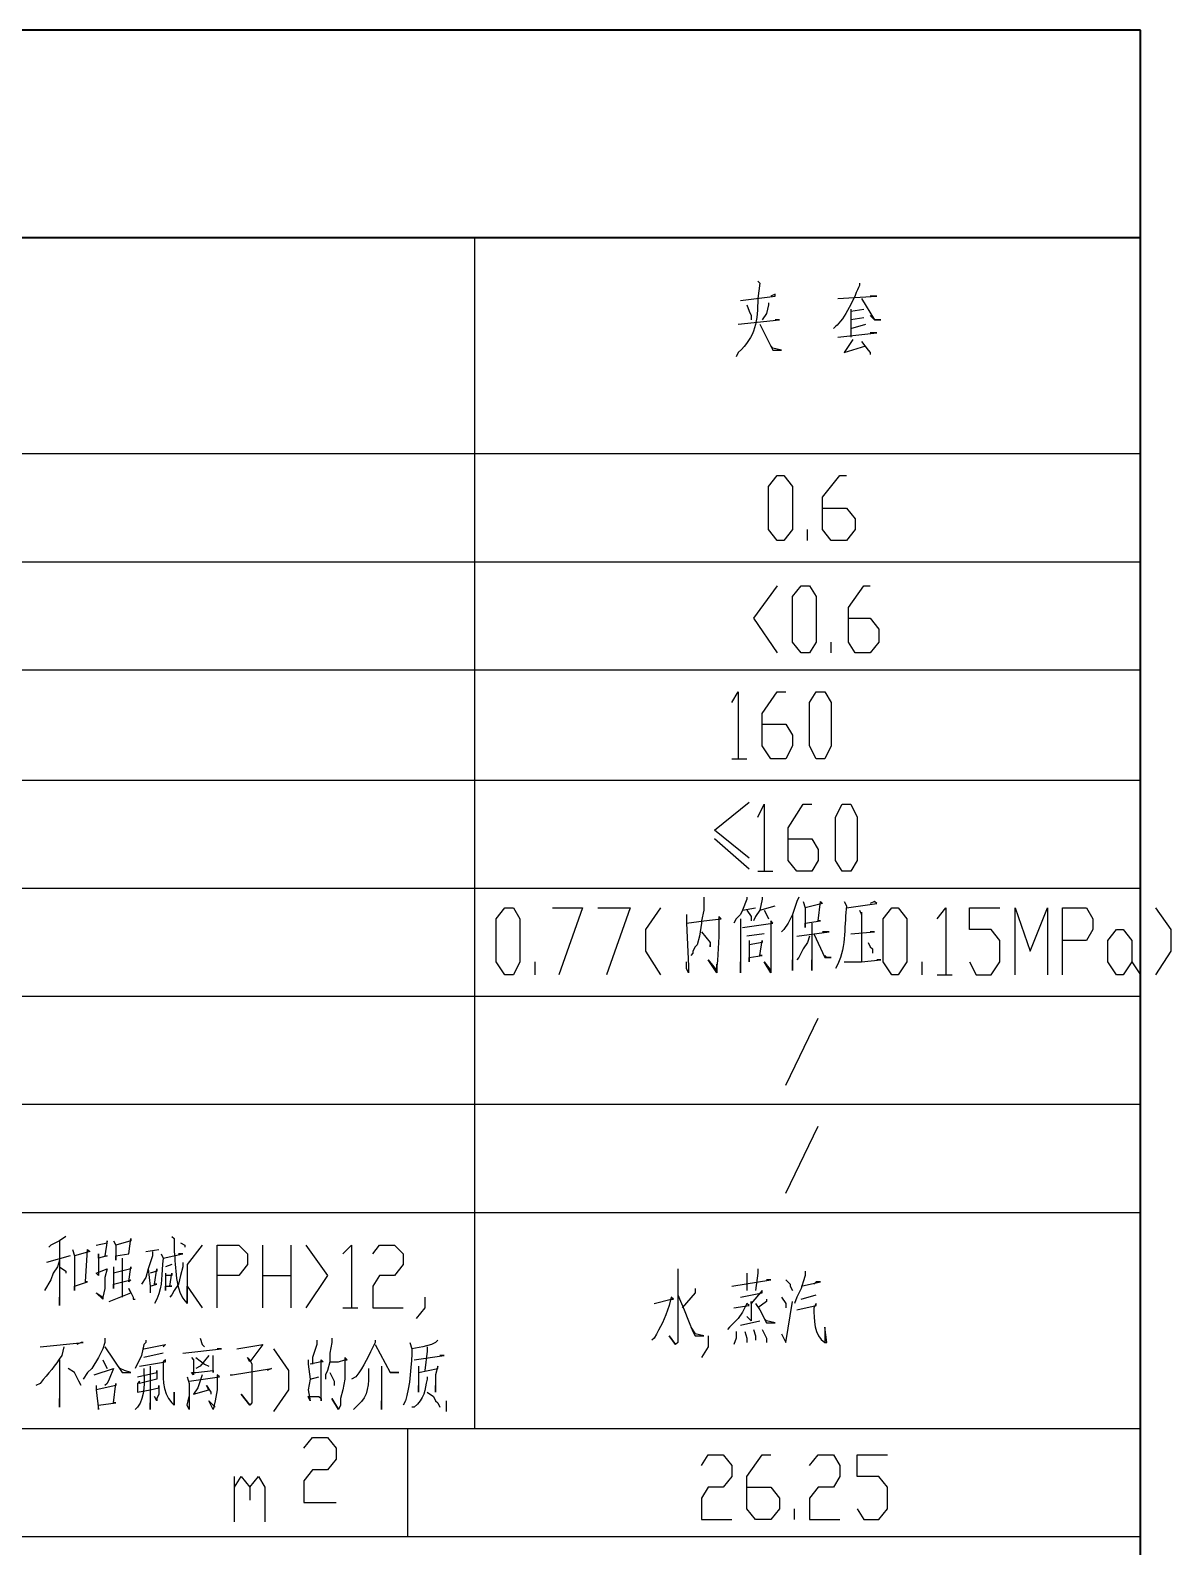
# Model space of a CAD drawing. Header units: millimetres. Extents: x 0 to 822, y 14 to 1153.
# Drawn here: x 726.6 to 821.5, y 1027 to 1153.2 of the extents above; entities that cross this region are included whole.
import ezdxf

# ---------------------------------------------------------------- set-up
doc = ezdxf.new("R2010")
doc.units = ezdxf.units.MM
doc.layers.add('1', color=7, linetype='Continuous')

msp = doc.modelspace()

# ---------------------------------------------------------------- linework, layer by layer
at = {"layer": '1', "color": 0, "lineweight": 40}
for points in [[(43.56, 14.721732), (819, 14.721732), (819, 1153.221732), (43.56, 1153.221732), (43.56, 14.721732)], [(819, 1135.941732), (569.34, 1135.941732)]]:
    msp.add_lwpolyline(points, dxfattribs=at)
at = {"layer": '1', "color": 0, "lineweight": 25}
for points in [[(763.56, 1135.941732), (763.56, 1036.761732)], [(785.7, 1130.721732), (788.58, 1131.081732), (788.58, 1131.261732), (788.22, 1131.081732)], [(786.24, 1130.361732), (786.42, 1129.821732), (786.6, 1129.461732), (786.6, 1129.101732)], [(788.04, 1130.541732), (788.04, 1130.361732), (787.86, 1129.641732), (787.5, 1129.101732)], [(793.8, 1130.901732), (797.04, 1131.081732), (796.86, 1131.081732), (796.5, 1131.081732)], [(795.78, 1130.901732), (796.86, 1129.101732), (797.4, 1129.101732), (796.86, 1129.101732), (796.5, 1129.461732)], [(785.52, 1128.741732), (788.94, 1129.101732), (788.76, 1129.101732), (788.58, 1129.101732)], [(794.88, 1130.001732), (794.88, 1127.661732)], [(794.88, 1129.821732), (795.96, 1130.001732)], [(795.96, 1129.281732), (794.88, 1129.101732)], [(787.32, 1128.741732), (788.4, 1126.581732), (789.12, 1126.581732), (788.4, 1126.761732), (788.22, 1126.941732)], [(793.8, 1127.661732), (797.04, 1128.021732), (796.86, 1128.021732), (796.5, 1128.021732)], [(794.88, 1128.381732), (796.14, 1128.741732)], [(795.06, 1127.481732), (794.34, 1126.401732), (794.34, 1126.401732), (796.14, 1126.941732)], [(795.78, 1127.301732), (796.32, 1126.581732), (796.5, 1126.401732), (796.5, 1126.221732)], [(819, 1117.941732), (569.34, 1117.941732)], [(788.76, 1110.741732), (788.04, 1111.641732), (788.04, 1115.241732), (788.76, 1116.141732), (789.3, 1116.141732), (790.02, 1115.241732), (790.02, 1111.641732), (789.3, 1110.741732), (788.76, 1110.741732)], [(792.54, 1113.441732), (794.52, 1113.441732), (795.24, 1112.541732), (795.24, 1111.641732), (794.52, 1110.741732), (793.26, 1110.741732), (792.54, 1111.641732), (792.54, 1114.341732), (793.98, 1116.141732), (794.52, 1116.141732)], [(791.28, 1110.741732), (791.28, 1111.641732)], [(819, 1108.941732), (569.34, 1108.941732)], [(788.76, 1106.961732), (786.78, 1104.261732), (788.76, 1101.381732)], [(790.74, 1101.381732), (790.02, 1102.281732), (790.02, 1106.061732), (790.74, 1106.961732), (791.46, 1106.961732), (792, 1106.061732), (792, 1102.281732), (791.46, 1101.381732), (790.74, 1101.381732)], [(794.7, 1104.261732), (796.5, 1104.261732), (797.22, 1103.361732), (797.22, 1102.281732), (796.5, 1101.381732), (795.24, 1101.381732), (794.7, 1102.281732), (794.7, 1105.161732), (795.96, 1106.961732), (796.5, 1106.961732)], [(793.26, 1101.381732), (793.26, 1102.281732)], [(819, 1099.941732), (569.34, 1099.941732)], [(784.98, 1097.241732), (785.52, 1098.141732), (785.52, 1092.561732)], [(787.5, 1095.441732), (789.48, 1095.441732), (790.02, 1094.541732), (790.02, 1093.641732), (789.48, 1092.561732), (788.22, 1092.561732), (787.5, 1093.641732), (787.5, 1096.341732), (788.76, 1098.141732), (789.48, 1098.141732)], [(792, 1092.561732), (791.46, 1093.641732), (791.46, 1097.241732), (792, 1098.141732), (792.72, 1098.141732), (793.26, 1097.241732), (793.26, 1093.641732), (792.72, 1092.561732), (792, 1092.561732)], [(784.98, 1092.561732), (786.24, 1092.561732)], [(819, 1090.761732), (569.34, 1090.761732)], [(786.42, 1084.281732), (783.54, 1086.621732), (786.42, 1088.961732)], [(787.14, 1087.701732), (787.68, 1088.781732), (787.68, 1083.201732)], [(789.66, 1085.901732), (791.64, 1085.901732), (792.18, 1085.001732), (792.18, 1084.101732), (791.64, 1083.201732), (790.38, 1083.201732), (789.66, 1084.101732), (789.66, 1086.801732), (790.92, 1088.781732), (791.64, 1088.781732)], [(794.16, 1083.201732), (793.62, 1084.101732), (793.62, 1087.701732), (794.16, 1088.781732), (794.88, 1088.781732), (795.42, 1087.701732), (795.42, 1084.101732), (794.88, 1083.201732), (794.16, 1083.201732)], [(786.42, 1083.381732), (783.54, 1085.901732)], [(787.14, 1083.201732), (788.4, 1083.201732)], [(819, 1081.761732), (569.34, 1081.761732)], [(782.64, 1081.041732), (782.64, 1079.961732), (782.46, 1079.061732), (782.46, 1078.881732), (782.28, 1077.801732), (782.1, 1077.081732), (781.92, 1076.901732), (781.74, 1076.541732), (781.74, 1076.361732), (781.56, 1076.181732)], [(786.24, 1081.041732), (786.24, 1080.861732), (785.88, 1079.961732), (785.7, 1079.601732), (785.34, 1079.241732), (785.16, 1078.881732)], [(787.5, 1081.041732), (787.5, 1080.861732), (787.32, 1079.961732), (786.96, 1079.421732), (786.78, 1079.061732)], [(790.56, 1081.041732), (790.38, 1080.681732), (790.02, 1079.601732), (789.66, 1078.881732), (789.3, 1078.341732), (789.12, 1078.161732)], [(766.08, 1074.561732), (765.36, 1075.641732), (765.36, 1079.241732), (766.08, 1080.141732), (766.8, 1080.141732), (767.34, 1079.241732), (767.34, 1075.641732), (766.8, 1074.561732), (766.08, 1074.561732)], [(770.04, 1080.141732), (772.56, 1080.141732), (770.58, 1074.561732)], [(773.82, 1080.141732), (776.52, 1080.141732), (774.54, 1074.561732)], [(779.04, 1080.141732), (777.78, 1078.341732), (777.78, 1076.541732), (779.04, 1074.561732)], [(785.88, 1079.961732), (786.96, 1080.141732)], [(786.24, 1079.961732), (786.6, 1079.421732), (786.6, 1079.061732)], [(787.32, 1079.961732), (788.58, 1080.321732)], [(787.68, 1079.961732), (787.86, 1079.601732), (788.04, 1079.241732)], [(790.92, 1080.681732), (791.1, 1080.141732), (791.1, 1078.521732), (791.1, 1078.881732), (792.36, 1079.061732), (792.18, 1079.061732), (792.36, 1080.681732), (792.54, 1080.501732), (791.1, 1080.141732)], [(794.52, 1080.141732), (797.04, 1080.501732), (796.86, 1080.681732), (796.5, 1080.501732)], [(795.6, 1079.961732), (795.78, 1079.601732), (795.78, 1079.781732), (795.78, 1075.641732)], [(798.3, 1074.561732), (797.58, 1075.641732), (797.58, 1079.241732), (798.3, 1080.141732), (798.84, 1080.141732), (799.56, 1079.241732), (799.56, 1075.641732), (798.84, 1074.561732), (798.3, 1074.561732)], [(802.08, 1079.241732), (802.8, 1080.141732), (802.8, 1074.561732)], [(804.78, 1075.641732), (805.32, 1074.561732), (806.58, 1074.561732), (807.3, 1075.641732), (807.3, 1077.441732), (806.58, 1078.341732), (804.78, 1078.341732), (804.78, 1080.141732), (807.3, 1080.141732)], [(808.56, 1074.561732), (808.56, 1080.141732), (809.82, 1076.541732), (811.26, 1080.141732), (811.26, 1074.561732)], [(812.52, 1074.561732), (812.52, 1080.141732), (814.5, 1080.141732), (815.04, 1079.241732), (815.04, 1078.341732), (814.5, 1077.441732), (812.52, 1077.441732)], [(820.26, 1080.141732), (821.52, 1078.341732), (821.52, 1076.541732), (820.26, 1074.561732)], [(781.2, 1079.601732), (781.2, 1078.881732), (781.38, 1075.281732), (781.38, 1074.741732), (781.2, 1075.101732), (781.2, 1075.641732)], [(785.7, 1079.241732), (785.7, 1078.521732), (785.7, 1074.741732), (785.7, 1075.101732), (785.7, 1075.641732)], [(785.88, 1078.521732), (788.4, 1078.881732), (788.22, 1079.061732), (788.22, 1075.641732), (788.22, 1075.101732), (788.22, 1074.921732), (788.22, 1074.741732), (787.68, 1075.641732), (788.22, 1074.921732)], [(790.02, 1079.601732), (790.02, 1074.921732), (790.02, 1075.101732), (790.02, 1075.821732)], [(791.64, 1078.881732), (791.64, 1074.921732), (791.64, 1075.281732), (791.64, 1075.821732)], [(782.46, 1078.161732), (783.18, 1077.261732), (783.18, 1076.901732), (783.18, 1077.081732)], [(787.68, 1077.981732), (786.24, 1077.801732)], [(786.42, 1077.441732), (786.42, 1075.641732), (786.42, 1076.001732), (787.5, 1076.181732), (787.32, 1076.181732), (787.5, 1077.441732), (787.5, 1077.261732), (786.42, 1077.081732)], [(790.38, 1077.801732), (793.08, 1078.161732), (792.9, 1078.161732), (792.54, 1078.161732)], [(791.46, 1077.801732), (791.28, 1077.261732), (790.92, 1076.721732), (790.56, 1076.001732), (790.38, 1075.821732)], [(791.82, 1077.981732), (792.72, 1076.001732), (793.26, 1076.001732), (792.9, 1076.001732), (792.72, 1076.181732)], [(794.88, 1077.981732), (796.86, 1078.161732), (796.68, 1078.161732), (796.5, 1078.161732)], [(796.32, 1077.261732), (796.5, 1076.901732), (796.68, 1076.721732), (796.68, 1076.361732)], [(817.56, 1074.561732), (817.02, 1074.561732), (816.3, 1075.641732), (816.3, 1077.441732), (817.02, 1078.341732), (817.56, 1078.341732), (818.28, 1077.441732), (818.28, 1075.641732), (817.56, 1074.561732)], [(794.34, 1075.641732), (795.78, 1075.641732), (797.4, 1075.821732), (797.22, 1075.821732), (797.04, 1075.821732)], [(768.6, 1074.561732), (768.6, 1075.641732)], [(800.82, 1074.561732), (800.82, 1075.641732)], [(802.08, 1074.561732), (803.34, 1074.561732)], [(818.28, 1075.641732), (819, 1074.561732)], [(819, 1072.761732), (569.34, 1072.761732)], [(789.48, 1065.381732), (792.18, 1070.961732)], [(819, 1063.761732), (569.34, 1063.761732)], [(789.48, 1056.381732), (792.18, 1061.961732)], [(819, 1054.761732), (569.34, 1054.761732)], [(729.54, 1052.781732), (729, 1052.421732), (728.28, 1052.061732), (728.1, 1051.881732)], [(729, 1052.421732), (729, 1047.021732), (729, 1047.381732), (729, 1047.741732)], [(732.06, 1052.061732), (732.96, 1052.241732), (732.96, 1052.421732), (732.78, 1051.161732), (732.96, 1051.161732), (732.24, 1050.981732), (732.24, 1051.341732), (732.24, 1050.261732), (732.24, 1049.541732), (732.06, 1049.721732), (732.96, 1050.081732), (732.96, 1050.081732), (732.78, 1049.361732), (732.78, 1048.461732), (732.6, 1047.741732), (732.6, 1047.561732), (732.06, 1048.101732), (732.6, 1047.741732)], [(733.5, 1052.421732), (733.68, 1052.061732), (733.68, 1051.521732), (733.68, 1050.801732), (733.68, 1051.161732), (734.76, 1051.341732), (734.76, 1051.341732), (734.94, 1052.601732), (734.94, 1052.421732), (733.68, 1052.061732)], [(739.08, 1052.241732), (739.44, 1052.061732), (739.44, 1051.881732)], [(740.88, 1052.061732), (739.62, 1050.441732), (739.62, 1048.641732), (740.88, 1046.841732)], [(742.14, 1046.841732), (742.14, 1052.061732), (743.94, 1052.061732), (744.66, 1051.341732), (744.66, 1050.441732), (743.94, 1049.541732), (742.14, 1049.541732)], [(745.92, 1046.841732), (745.92, 1052.061732)], [(748.26, 1052.061732), (748.26, 1046.841732)], [(749.52, 1052.061732), (751.32, 1049.541732), (749.52, 1046.841732)], [(752.58, 1051.341732), (753.3, 1052.061732), (753.3, 1046.841732)], [(755.1, 1051.341732), (755.64, 1052.061732), (756.9, 1052.061732), (757.62, 1051.341732), (757.62, 1050.441732), (756.9, 1049.541732), (755.64, 1049.541732), (755.1, 1048.641732), (755.1, 1046.841732), (757.62, 1046.841732)], [(729, 1050.801732), (728.82, 1050.261732), (728.46, 1049.721732), (728.28, 1049.181732), (727.74, 1048.281732)], [(729.9, 1051.161732), (727.92, 1050.621732)], [(730.08, 1051.701732), (730.26, 1051.161732), (730.26, 1048.641732), (730.26, 1048.281732), (730.26, 1048.641732), (731.34, 1049.001732), (731.16, 1049.001732), (731.34, 1051.701732), (731.52, 1051.521732), (730.26, 1051.161732)], [(734.22, 1050.981732), (734.22, 1047.741732)], [(736.74, 1051.521732), (736.74, 1051.161732), (736.38, 1050.081732), (736.2, 1049.361732), (735.84, 1048.821732)], [(736.2, 1051.521732), (737.28, 1051.701732)], [(737.64, 1050.981732), (739.26, 1051.341732), (739.08, 1051.341732), (738.9, 1051.341732)], [(739.26, 1050.621732), (739.26, 1050.261732), (739.08, 1049.541732), (738.9, 1048.821732), (738.54, 1048.281732), (738.36, 1047.921732), (738.18, 1047.741732)], [(729, 1050.261732), (729.54, 1049.901732), (729.54, 1049.721732)], [(733.5, 1050.261732), (733.5, 1049.721732), (733.5, 1048.461732), (733.5, 1048.821732), (734.94, 1049.181732), (734.76, 1049.001732), (734.94, 1050.261732), (734.94, 1050.081732), (733.5, 1049.721732)], [(736.38, 1050.081732), (736.56, 1048.641732), (736.56, 1048.101732)], [(736.56, 1048.641732), (737.1, 1048.821732), (736.92, 1048.821732), (737.1, 1050.081732), (737.1, 1049.901732), (736.56, 1049.721732)], [(738.36, 1050.441732), (738.36, 1050.441732), (737.82, 1050.261732)], [(737.82, 1049.721732), (737.82, 1048.281732), (737.82, 1048.641732), (738.36, 1048.641732), (738.18, 1048.641732), (738.36, 1049.721732), (738.36, 1049.541732), (737.82, 1049.541732)], [(745.92, 1049.541732), (748.26, 1049.541732)], [(780.48, 1050.081732), (780.48, 1049.721732), (780.48, 1044.501732), (780.48, 1043.961732), (780.3, 1043.781732), (779.76, 1044.501732), (780.3, 1043.781732)], [(786.24, 1049.721732), (786.24, 1048.281732)], [(787.14, 1050.081732), (787.14, 1049.721732), (786.96, 1048.281732)], [(791.1, 1049.901732), (791.1, 1049.541732), (790.92, 1049.001732), (790.74, 1048.461732), (790.38, 1047.741732), (790.2, 1047.201732)], [(733.14, 1047.381732), (734.94, 1048.101732), (734.76, 1048.461732), (735.12, 1047.741732), (735.12, 1047.561732), (735.3, 1047.561732)], [(781.92, 1048.461732), (781.92, 1048.101732), (780.84, 1046.841732)], [(784.98, 1048.641732), (788.22, 1049.181732), (788.22, 1049.181732), (787.86, 1049.181732)], [(785.7, 1047.741732), (787.5, 1048.101732), (787.5, 1048.281732), (786.6, 1047.201732), (786.6, 1047.381732), (786.6, 1047.021732), (786.6, 1045.941732), (786.6, 1045.761732), (786.24, 1046.121732)], [(789.48, 1049.181732), (789.84, 1048.821732), (789.84, 1048.641732), (790.02, 1048.281732)], [(790.74, 1048.641732), (792.36, 1049.001732), (792, 1049.001732), (791.82, 1048.821732)], [(752.58, 1046.841732), (753.84, 1046.841732)], [(759.42, 1047.741732), (759.42, 1046.841732), (758.7, 1045.941732)], [(780.48, 1047.921732), (781.02, 1046.661732), (781.38, 1045.761732), (781.74, 1044.861732), (781.92, 1044.501732), (782.64, 1044.501732), (781.92, 1044.681732)], [(785.16, 1046.841732), (786.42, 1047.021732), (786.24, 1047.201732), (785.88, 1046.481732), (785.52, 1045.941732), (785.16, 1045.581732), (784.8, 1045.221732), (784.62, 1045.041732)], [(786.96, 1047.201732), (787.32, 1046.661732), (787.86, 1045.581732), (788.58, 1045.581732), (787.86, 1045.761732), (787.68, 1045.941732)], [(787.86, 1047.561732), (787.86, 1047.381732), (787.14, 1046.841732)], [(789.12, 1047.741732), (789.48, 1047.201732), (789.48, 1047.201732), (789.48, 1046.841732)], [(789.12, 1044.681732), (789.48, 1043.961732), (790.02, 1047.381732)], [(790.74, 1047.561732), (792, 1047.921732)], [(785.7, 1045.401732), (787.32, 1045.761732)], [(732.78, 1044.321732), (732.78, 1043.961732), (732.6, 1043.421732), (732.24, 1042.701732), (731.7, 1041.801732), (731.34, 1041.441732), (730.98, 1040.901732)], [(740.7, 1044.321732), (740.88, 1043.781732), (741.06, 1043.601732), (741.06, 1043.601732)], [(751.68, 1044.321732), (751.68, 1043.961732), (751.5, 1043.061732), (751.5, 1042.341732), (751.32, 1041.621732), (751.14, 1041.261732), (751.14, 1040.901732)], [(781.56, 1045.221732), (781.92, 1044.681732)], [(783, 1044.501732), (783, 1043.601732), (782.46, 1042.701732)], [(785.34, 1044.861732), (785.34, 1044.321732), (785.16, 1043.781732)], [(786.06, 1044.861732), (786.24, 1044.321732), (786.24, 1043.961732)], [(786.78, 1045.041732), (786.96, 1044.501732), (786.96, 1044.141732)], [(787.5, 1045.041732), (787.86, 1044.321732), (787.86, 1044.141732), (787.86, 1043.961732)], [(727.38, 1043.601732), (730.98, 1043.961732), (730.8, 1043.961732), (730.44, 1043.781732)], [(732.78, 1043.601732), (734.22, 1041.441732), (734.94, 1041.441732), (734.4, 1041.621732), (734.04, 1041.801732)], [(736.2, 1044.141732), (736.2, 1043.961732), (736.02, 1043.781732), (735.84, 1042.881732), (735.3, 1041.801732)], [(736.02, 1043.421732), (737.82, 1043.781732), (737.82, 1043.781732), (737.64, 1043.601732)], [(737.64, 1043.061732), (736.02, 1042.701732)], [(739.26, 1043.061732), (742.5, 1043.421732), (742.32, 1043.421732), (742.14, 1043.421732)], [(743.76, 1043.421732), (745.92, 1043.781732), (745.92, 1043.781732), (744.84, 1042.341732), (744.66, 1042.701732), (744.84, 1042.521732), (745.02, 1042.161732), (745.02, 1041.801732), (745.02, 1041.441732), (745.02, 1039.461732), (745.02, 1039.281732), (745.02, 1038.921732), (744.84, 1038.741732), (744.84, 1038.741732), (744.12, 1039.641732), (744.84, 1038.741732), (744.84, 1038.741732)], [(746.82, 1043.421732), (748.08, 1041.621732), (748.08, 1040.001732), (746.82, 1038.201732)], [(750.42, 1044.141732), (750.42, 1043.781732), (750.06, 1042.701732), (750.06, 1042.161732)], [(755.28, 1043.781732), (756.54, 1041.441732), (757.26, 1041.441732), (756.54, 1041.441732), (756.36, 1041.801732)], [(760.5, 1044.141732), (760.32, 1043.961732), (759.96, 1043.781732), (759.24, 1043.601732), (758.34, 1043.421732)], [(759.6, 1043.601732), (759.6, 1043.241732), (759.42, 1041.621732)], [(729, 1042.521732), (729, 1038.741732), (729, 1038.561732), (729, 1038.921732), (729, 1039.281732)], [(730.8, 1040.361732), (730.62, 1040.721732), (730.26, 1041.441732), (729.72, 1041.801732)], [(731.88, 1041.261732), (733.5, 1041.801732), (733.5, 1041.801732), (733.14, 1040.901732), (732.96, 1040.541732), (732.78, 1040.361732)], [(732.6, 1042.521732), (732.78, 1042.161732), (732.96, 1041.801732)], [(736.56, 1041.981732), (736.56, 1041.801732), (736.56, 1038.381732), (736.56, 1038.921732)], [(739.98, 1042.701732), (740.16, 1042.521732), (740.16, 1041.261732), (739.98, 1041.441732), (740.34, 1041.441732), (741.78, 1041.621732), (741.78, 1041.441732), (741.78, 1042.701732), (741.78, 1042.881732)], [(741.42, 1042.881732), (740.7, 1041.981732), (740.34, 1041.801732)], [(740.34, 1042.701732), (741.06, 1042.161732), (741.42, 1041.981732)], [(743.22, 1041.261732), (743.4, 1041.261732), (746.64, 1041.801732), (746.64, 1041.801732), (746.28, 1041.621732)], [(749.7, 1042.521732), (749.7, 1042.161732), (749.88, 1040.901732), (749.7, 1040.001732), (749.88, 1039.101732), (749.7, 1039.461732), (750.6, 1039.461732), (750.78, 1039.281732), (750.78, 1039.101732), (750.78, 1040.361732), (750.78, 1042.341732), (750.78, 1042.521732), (750.96, 1042.341732), (750.78, 1042.341732), (749.88, 1042.161732)], [(751.5, 1042.341732), (752.22, 1042.341732), (752.76, 1042.521732), (752.94, 1042.521732), (752.76, 1042.701732), (752.76, 1041.801732), (752.76, 1040.901732), (752.58, 1040.001732), (752.4, 1039.281732), (752.4, 1038.741732), (752.22, 1038.381732), (751.68, 1039.281732), (752.22, 1038.381732)], [(755.82, 1041.981732), (755.82, 1038.381732), (755.82, 1039.101732)], [(758.52, 1042.521732), (761.04, 1042.881732), (760.86, 1042.881732), (760.68, 1042.881732)], [(758.88, 1041.981732), (758.88, 1041.441732), (758.88, 1039.821732), (758.88, 1040.361732)], [(758.88, 1041.441732), (760.5, 1041.801732), (760.5, 1041.981732), (760.32, 1041.261732), (760.32, 1040.181732), (760.32, 1039.821732), (760.32, 1040.181732), (760.32, 1040.361732)], [(732.06, 1040.361732), (732.06, 1040.001732), (732.24, 1038.381732), (732.24, 1038.741732), (733.68, 1038.921732), (733.5, 1038.921732), (733.68, 1040.541732), (733.68, 1040.361732), (732.06, 1040.001732)], [(735.48, 1041.081732), (737.1, 1041.441732), (737.1, 1041.621732), (737.1, 1040.901732), (737.1, 1040.901732), (735.66, 1040.541732), (735.66, 1040.721732), (735.48, 1040.541732), (735.48, 1039.821732), (735.48, 1039.821732), (736.56, 1040.001732), (737.28, 1040.181732), (737.28, 1040.361732), (737.28, 1039.641732), (737.1, 1039.281732), (737.1, 1039.101732), (737.1, 1039.101732), (736.92, 1039.461732)], [(739.62, 1041.081732), (739.8, 1040.541732), (739.8, 1038.381732), (739.62, 1038.741732), (739.8, 1039.461732)], [(739.8, 1040.721732), (742.32, 1041.081732), (742.14, 1041.261732), (742.14, 1040.001732), (741.96, 1039.101732), (741.78, 1038.381732), (741.42, 1039.101732), (741.96, 1038.561732)], [(740.88, 1041.261732), (740.52, 1040.181732), (740.16, 1039.641732), (740.16, 1039.641732), (741.42, 1040.001732), (741.24, 1040.361732), (741.6, 1039.821732), (741.6, 1039.641732)], [(749.88, 1040.901732), (750.6, 1041.081732)], [(751.5, 1041.441732), (751.86, 1040.721732), (751.86, 1040.541732), (751.86, 1040.361732)], [(759.6, 1039.821732), (760.14, 1039.461732), (760.32, 1039.101732), (760.5, 1038.921732), (760.68, 1038.561732)], [(761.22, 1038.201732), (761.22, 1039.101732)], [(819, 1036.761732), (569.34, 1036.761732)], [(757.98, 1036.761732), (757.98, 1027.761732)], [(749.34, 1035.141732), (750.06, 1036.041732), (751.32, 1036.041732), (752.04, 1035.141732), (752.04, 1034.241732), (751.32, 1033.341732), (750.06, 1033.341732), (749.34, 1032.441732), (749.34, 1030.641732), (752.04, 1030.641732)], [(782.46, 1033.701732), (783, 1034.601732), (784.26, 1034.601732), (784.98, 1033.701732), (784.98, 1032.801732), (784.26, 1031.901732), (783, 1031.901732), (782.46, 1031.001732), (782.46, 1029.201732), (784.98, 1029.201732)], [(786.24, 1031.901732), (788.22, 1031.901732), (788.94, 1031.001732), (788.94, 1030.101732), (788.22, 1029.201732), (786.96, 1029.201732), (786.24, 1030.101732), (786.24, 1032.801732), (787.5, 1034.601732), (788.22, 1034.601732)], [(791.46, 1033.701732), (792.18, 1034.601732), (793.44, 1034.601732), (793.98, 1033.701732), (793.98, 1032.801732), (793.44, 1031.901732), (792.18, 1031.901732), (791.46, 1031.001732), (791.46, 1029.201732), (793.98, 1029.201732)], [(795.42, 1030.101732), (795.96, 1029.201732), (797.22, 1029.201732), (797.94, 1030.101732), (797.94, 1031.901732), (797.22, 1032.801732), (795.42, 1032.801732), (795.42, 1034.601732), (797.94, 1034.601732)], [(743.58, 1029.021732), (743.58, 1032.801732)], [(743.58, 1031.901732), (744.12, 1032.801732), (744.84, 1031.901732), (744.84, 1030.821732)], [(744.84, 1031.901732), (745.56, 1032.801732), (746.1, 1031.901732), (746.1, 1029.021732)], [(790.2, 1029.201732), (790.2, 1030.101732)], [(819, 1027.761732), (569.34, 1027.761732)]]:
    msp.add_lwpolyline(points, dxfattribs=at)
for points, knots in [([(787.14, 1132.341732), (787.14, 1132.341732), (787.32, 1132.161732), (787.32, 1132.161732), (787.32, 1132.161732), (787.32, 1132.161732), (787.32, 1132.161732), (787.32, 1132.161732), (787.14, 1130.901732), (787.14, 1130.901732), (787.14, 1129.101732), (786.96, 1127.661732), (785.52, 1126.401732), (785.52, 1126.401732), (785.34, 1126.041732), (785.34, 1126.041732)], [0, 0, 0, 0, 1, 1, 1, 2, 2, 2, 3, 3, 3, 4, 4, 4, 5, 5, 5, 5]), ([(795.6, 1132.161732), (795.6, 1132.161732), (795.6, 1131.981732), (795.6, 1131.981732), (795.24, 1131.081732), (794.34, 1129.101732), (793.62, 1128.561732), (793.62, 1128.561732), (793.44, 1128.381732), (793.44, 1128.381732)], [0, 0, 0, 0, 1, 1, 1, 2, 2, 2, 3, 3, 3, 3]), ([(794.34, 1080.681732), (794.34, 1080.681732), (794.52, 1080.321732), (794.52, 1080.321732), (794.34, 1078.881732), (794.52, 1076.901732), (793.8, 1075.461732), (793.8, 1075.461732), (793.62, 1075.101732), (793.62, 1075.101732)], [0, 0, 0, 0, 1, 1, 1, 2, 2, 2, 3, 3, 3, 3]), ([(781.2, 1078.881732), (781.2, 1078.881732), (782.64, 1079.061732), (782.64, 1079.061732), (782.64, 1079.061732), (782.64, 1079.061732), (782.64, 1079.061732), (782.64, 1079.061732), (784.08, 1079.241732), (784.08, 1079.241732), (784.08, 1079.241732), (783.9, 1079.421732), (783.9, 1079.421732), (783.9, 1079.421732), (783.9, 1079.241732), (783.9, 1079.241732), (783.9, 1077.981732), (783.9, 1076.541732), (783.72, 1075.281732), (783.72, 1075.281732), (783.72, 1074.741732), (783.72, 1074.741732), (783.72, 1074.741732), (783, 1075.821732), (783, 1075.821732), (783, 1075.821732), (783.72, 1074.921732), (783.72, 1074.921732), (783.72, 1074.921732), (783.72, 1075.461732), (783.72, 1075.461732)], [0, 0, 0, 0, 1, 1, 1, 2, 2, 2, 3, 3, 3, 4, 4, 4, 5, 5, 5, 6, 6, 6, 7, 7, 7, 8, 8, 8, 9, 9, 9, 10, 10, 10, 10]), ([(738.36, 1052.781732), (738.36, 1052.781732), (738.54, 1052.601732), (738.54, 1052.601732), (738.54, 1052.601732), (738.54, 1052.601732), (738.54, 1052.601732), (738.54, 1052.601732), (738.54, 1051.521732), (738.54, 1051.521732), (738.72, 1050.261732), (738.54, 1048.281732), (739.62, 1047.201732), (739.62, 1047.201732), (739.62, 1047.201732), (739.62, 1047.201732), (739.62, 1047.201732), (739.62, 1048.641732), (739.62, 1048.641732), (739.62, 1048.641732), (739.62, 1047.201732), (739.62, 1047.201732)], [0, 0, 0, 0, 1, 1, 1, 2, 2, 2, 3, 3, 3, 4, 4, 4, 5, 5, 5, 6, 6, 6, 7, 7, 7, 7]), ([(737.46, 1051.341732), (737.46, 1051.341732), (737.64, 1050.981732), (737.64, 1050.981732), (737.46, 1049.541732), (737.64, 1048.821732), (737.1, 1047.561732), (737.1, 1047.561732), (736.92, 1047.201732), (736.92, 1047.201732)], [0, 0, 0, 0, 1, 1, 1, 2, 2, 2, 3, 3, 3, 3]), ([(778.5, 1047.201732), (778.5, 1047.201732), (779.94, 1047.561732), (779.94, 1047.561732), (779.94, 1047.561732), (780.12, 1047.561732), (780.12, 1047.561732), (780.12, 1047.561732), (779.94, 1047.741732), (779.94, 1047.741732), (779.94, 1047.741732), (779.76, 1047.021732), (779.76, 1047.021732), (779.4, 1045.941732), (779.04, 1045.221732), (778.5, 1044.321732), (778.5, 1044.321732), (778.32, 1044.141732), (778.32, 1044.141732)], [0, 0, 0, 0, 1, 1, 1, 2, 2, 2, 3, 3, 3, 4, 4, 4, 5, 5, 5, 6, 6, 6, 6]), ([(790.38, 1046.661732), (790.38, 1046.661732), (792, 1047.021732), (792, 1047.021732), (792, 1047.021732), (792, 1047.201732), (792, 1047.201732), (792, 1047.201732), (791.82, 1046.841732), (791.82, 1046.841732), (791.82, 1045.941732), (791.82, 1044.501732), (792.72, 1043.961732), (792.72, 1043.961732), (792.9, 1043.961732), (792.9, 1043.961732), (792.9, 1043.961732), (792.72, 1045.221732), (792.72, 1045.221732), (792.72, 1045.221732), (792.72, 1043.961732), (792.72, 1043.961732)], [0, 0, 0, 0, 1, 1, 1, 2, 2, 2, 3, 3, 3, 4, 4, 4, 5, 5, 5, 6, 6, 6, 7, 7, 7, 7]), ([(729.36, 1043.601732), (729.36, 1043.601732), (729.18, 1042.881732), (729.18, 1042.881732), (728.64, 1041.981732), (728.1, 1041.441732), (727.38, 1040.541732), (727.38, 1040.541732), (727.02, 1040.361732), (727.02, 1040.361732)], [0, 0, 0, 0, 1, 1, 1, 2, 2, 2, 3, 3, 3, 3]), ([(755.28, 1044.141732), (755.28, 1044.141732), (755.28, 1043.961732), (755.28, 1043.961732), (754.74, 1042.881732), (754.38, 1041.981732), (753.66, 1041.081732), (753.66, 1041.081732), (753.3, 1040.901732), (753.3, 1040.901732)], [0, 0, 0, 0, 1, 1, 1, 2, 2, 2, 3, 3, 3, 3]), ([(758.16, 1043.961732), (758.16, 1043.961732), (758.34, 1043.421732), (758.34, 1043.421732), (758.34, 1042.341732), (758.16, 1040.181732), (757.8, 1039.101732), (757.8, 1039.101732), (757.62, 1038.741732), (757.62, 1038.741732)], [0, 0, 0, 0, 1, 1, 1, 2, 2, 2, 3, 3, 3, 3]), ([(736.02, 1041.801732), (736.02, 1041.801732), (736.02, 1041.801732), (736.02, 1041.801732), (736.02, 1040.721732), (736.2, 1039.461732), (735.48, 1038.561732), (735.48, 1038.561732), (735.3, 1038.381732), (735.3, 1038.381732)], [0, 0, 0, 0, 1, 1, 1, 2, 2, 2, 3, 3, 3, 3]), ([(735.66, 1041.981732), (735.66, 1041.981732), (735.66, 1041.981732), (735.66, 1041.981732), (735.66, 1041.981732), (737.82, 1042.341732), (737.82, 1042.341732), (737.82, 1042.341732), (737.82, 1042.521732), (737.82, 1042.521732), (737.82, 1042.521732), (737.64, 1042.341732), (737.64, 1042.341732), (737.64, 1041.261732), (737.46, 1039.821732), (738.36, 1038.921732), (738.36, 1038.921732), (738.54, 1038.741732), (738.54, 1038.741732), (738.54, 1038.741732), (738.54, 1038.741732), (738.54, 1038.741732), (738.54, 1038.741732), (738.54, 1039.821732), (738.54, 1039.821732), (738.54, 1039.821732), (738.54, 1038.741732), (738.54, 1038.741732)], [0, 0, 0, 0, 1, 1, 1, 2, 2, 2, 3, 3, 3, 4, 4, 4, 5, 5, 5, 6, 6, 6, 7, 7, 7, 8, 8, 8, 9, 9, 9, 9]), ([(754.74, 1041.801732), (754.74, 1041.801732), (754.74, 1041.621732), (754.74, 1041.621732), (754.74, 1040.541732), (754.74, 1039.461732), (753.84, 1038.741732), (753.84, 1038.741732), (753.48, 1038.381732), (753.48, 1038.381732)], [0, 0, 0, 0, 1, 1, 1, 2, 2, 2, 3, 3, 3, 3]), ([(759.6, 1041.081732), (759.6, 1041.081732), (759.6, 1040.901732), (759.6, 1040.901732), (759.42, 1040.001732), (759.42, 1039.281732), (758.52, 1038.561732), (758.52, 1038.561732), (758.34, 1038.561732), (758.34, 1038.561732)], [0, 0, 0, 0, 1, 1, 1, 2, 2, 2, 3, 3, 3, 3])]:
    msp.add_open_spline(points, degree=3, knots=knots, dxfattribs=at)

doc.saveas('drawing.dxf')
